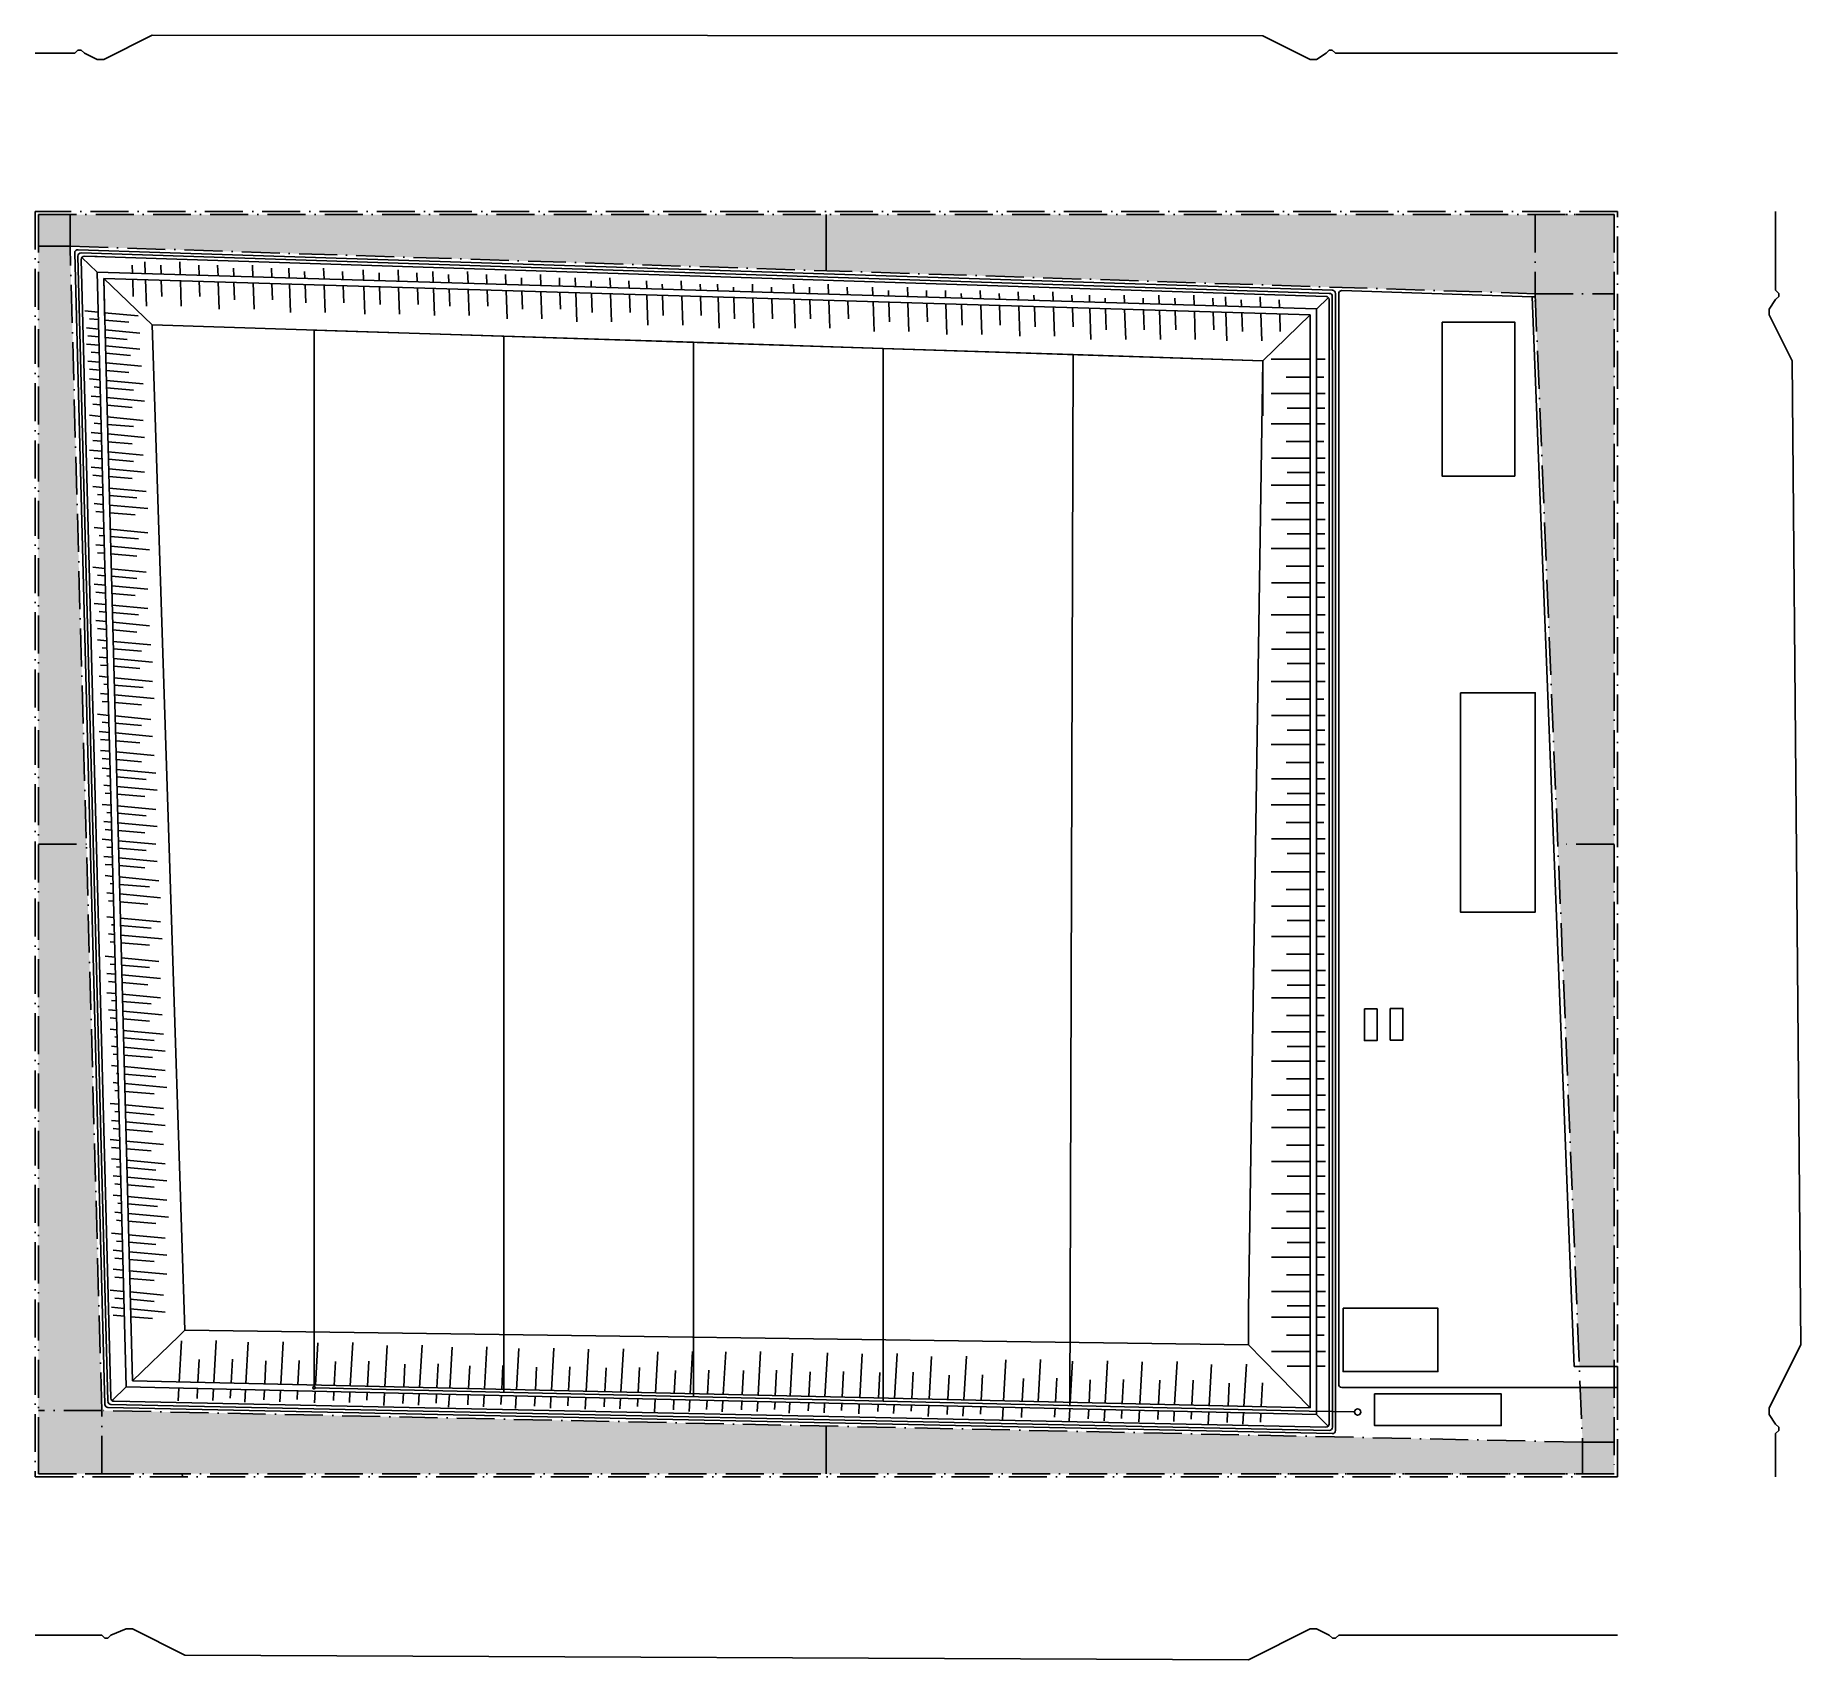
# Model space of a CAD drawing. Header units: millimetres. Extents: x 468 to 1026, y -110 to 404.
import ezdxf

# ---------------------------------------------------------------- set-up
doc = ezdxf.new("R2010")
doc.units = ezdxf.units.MM
doc.linetypes.add('ACAD_ISO10W100', pattern=[18, 12, -3, 0, -3])
for name, color, linetype in [('1', 78, 'ACAD_ISO10W100'), ('2', 130, 'Continuous'), ('jas', 1, 'Continuous'), ('NowaWarstwa1', 50, 'Continuous')]:
    doc.layers.add(name, color=color, linetype=linetype)

msp = doc.modelspace()

# ---------------------------------------------------------------- hatches: boundary and pattern name
h = msp.add_hatch()
h.set_pattern_fill('WOOD2', color=3, style=0)
h.set_pattern_definition([(108.676702, (5.2832, 0), (20.32, -60.96), [7.76558, -1515.1503]), (139.3987, (2.7964, 7.3566), (-121.92, 101.6), [3.68314, -183.658]), (136.84761, (0, 9.7536), (-304.8, 284.48), [8.91305, -436.73934]), (109.9831, (-6.5024, 15.8496), (20.32, -60.96), [4.7568, -233.0827]), (90, (-8.128, 20.32), (-20.32, 1e-15), [4.064, -16.256]), (118.17859, (-8.128, 24.384), (162.56, -304.8), [11.16657, -634.29336]), (83.5584, (-13.4011, 34.2271), (20.32, 182.88), [3.95815, -1263.8861]), (129.986886, (-12.95703, 38.16027), (101.6, -121.92), [3.23643, -818.90785])])
h.paths.add_polyline_path([(479.37, 346.93), (479.37, 336.93), (718.37, 329.18), (718.37, 336.93), (718.37, 346.93)])
h.paths.add_polyline_path([(718.37, 336.93), (718.37, 329.18), (942.37, 321.93), (942.37, 346.93), (718.37, 346.93)])
h.paths.add_polyline_path([(942.37, 346.93), (942.37, 321.93), (967.37, 321.93), (967.37, 346.93), (947.37, 346.93)])
h.paths.add_polyline_path([(967.37, 321.93), (942.37, 321.93), (942.41, 320.93), (942.45, 319.94), (942.49, 318.94), (949.56, 147.93), (967.37, 147.93)])
h.paths.add_polyline_path([(967.37, -41.07), (957.37, -41.07), (957.37, -51.07), (967.37, -51.07)])
h.paths.add_polyline_path([(957.37, -51.07), (957.37, -41.07), (718.37, -35.97), (718.37, -41.07), (718.37, -51.07)])
h.paths.add_polyline_path([(718.37, -41.07), (718.37, -35.97), (490.37, -31.09), (489.37, -31.07), (489.37, -51.07), (718.37, -51.07)])
h.paths.add_polyline_path([(469.37, -51.07), (484.37, -51.07), (489.37, -51.07), (489.37, -31.07), (469.37, -31.07), (469.37, -36.07)])
h.paths.add_polyline_path([(469.37, -31.07), (489.37, -31.07), (484.5, 147.93), (484.37, 147.93), (469.37, 147.93)])
h.paths.add_polyline_path([(469.37, 147.93), (484.37, 147.93), (484.5, 147.93), (479.4, 335.93), (479.37, 336.93), (469.37, 336.93)])
h.paths.add_polyline_path([(479.37, 336.93), (479.37, 346.93), (469.37, 346.93), (469.37, 336.93)])
h.paths.add_polyline_path([(957.37, -41.07), (967.37, -41.07), (967.37, -23.8), (956.66, -23.8), (957.33, -40.07)])
h.paths.add_polyline_path([(967.37, 147.93), (949.56, 147.93), (956.38, -17.2), (967.37, -17.2)])

# ---------------------------------------------------------------- linework, layer by layer
for p, q in [((482.89, 332.76), (492.26, -27.18)), ((482.89, 332.76), (482.99, 328.76)), ((483.08, 333.38), (487.94, 328.74)), ((876.34, 321.08), (483.92, 333.79)), ((483.92, 333.79), (487.92, 333.66)), ((499, 330.99), (499.09, 328.41)), ((503, 331.99), (503.13, 328.28)), ((508, 330.99), (508.1, 328.13)), ((514, 331.99), (514.14, 327.95)), ((520, 330.99), (520.11, 327.77)), ((526, 330.99), (526.12, 327.59)), ((531, 329.99), (531.09, 327.45)), ((537, 330.99), (537.13, 327.26)), ((543, 329.99), (543.1, 327.09)), ((548.5, 329.99), (548.61, 326.92)), ((559.5, 329.99), (559.62, 326.59)), ((572, 329.49), (572.11, 326.22)), ((583, 329.49), (583.13, 325.89)), ((497.12, -23.59), (487.94, 328.74)), ((873.31, 317.18), (487.94, 328.74)), ((489.99, 326.78), (490.43, 309.83)), ((489.99, 326.78), (490.36, 312.6)), ((489.99, 326.78), (871.31, 315.25)), ((489.99, 326.78), (505.35, 312.11)), ((499.16, 326.51), (499.35, 321)), ((503.2, 326.38), (503.49, 318)), ((508.17, 326.23), (508.35, 321)), ((514.21, 326.05), (514.49, 318)), ((520.18, 325.87), (520.35, 321)), ((526.19, 325.69), (526.49, 317)), ((531.16, 325.54), (531.35, 320)), ((537.2, 325.36), (537.49, 317)), ((543.17, 325.17), (543.35, 320)), ((548.67, 325.01), (548.99, 316)), ((553.5, 328.99), (553.58, 326.77)), ((553.64, 324.86), (553.85, 319)), ((559.69, 324.68), (559.99, 316)), ((565.5, 328.99), (565.59, 326.41)), ((565.66, 324.49), (565.85, 319)), ((572.18, 324.3), (572.49, 315.5)), ((577, 328.49), (577.08, 326.07)), ((577.15, 324.15), (577.35, 318.5)), ((583.19, 323.96), (583.49, 315.5)), ((589, 328.49), (589.1, 325.71)), ((589.16, 323.78), (589.35, 318.5)), ((594, 328.99), (594.12, 325.56)), ((594.19, 323.63), (594.49, 315)), ((599, 327.99), (599.09, 325.41)), ((605, 328.99), (605.13, 325.23)), ((611, 327.99), (611.1, 325.05)), ((617, 327.99), (617.11, 324.87)), ((622, 326.99), (622.08, 324.72)), ((628, 327.99), (628.12, 324.54)), ((634, 326.99), (634.09, 324.36)), ((639, 326.99), (639.1, 324.21)), ((644, 325.99), (644.07, 324.06)), ((650, 326.99), (650.11, 323.88)), ((656, 325.99), (656.08, 323.7)), ((661.5, 325.99), (661.59, 323.53)), ((666.5, 324.99), (666.56, 323.38)), ((672.5, 325.99), (672.6, 323.2)), ((678.5, 324.99), (678.57, 323.02)), ((684, 324.99), (684.07, 322.86)), ((689, 323.99), (689.04, 322.71)), ((695, 324.99), (695.09, 322.53)), ((701, 323.99), (701.06, 322.35)), ((708, 324.99), (708.1, 322.14)), ((713, 323.99), (713.07, 321.99)), ((719, 324.99), (719.11, 321.81)), ((725, 323.99), (725.08, 321.63)), ((733, 323.99), (733.09, 321.39)), ((744, 323.99), (744.1, 321.06)), ((599.16, 323.48), (599.35, 318)), ((605.2, 323.3), (605.49, 315)), ((611.17, 323.12), (611.35, 318)), ((617.18, 322.94), (617.49, 314)), ((622.15, 322.79), (622.35, 317)), ((628.19, 322.6), (628.49, 314)), ((634.16, 322.42), (634.35, 317)), ((639.16, 322.27), (639.49, 313)), ((644.14, 322.12), (644.35, 316)), ((650.18, 321.94), (650.49, 313)), ((656.15, 321.76), (656.35, 316)), ((661.65, 321.59), (661.99, 312)), ((666.62, 321.44), (666.85, 315)), ((672.67, 321.26), (672.99, 312)), ((678.64, 321.08), (678.85, 315)), ((684.14, 320.91), (684.49, 311)), ((689.11, 320.76), (689.35, 314)), ((695.15, 320.58), (695.49, 311)), ((701.13, 320.4), (701.35, 314)), ((708.17, 320.18), (708.49, 311)), ((713.14, 320.03), (713.35, 314)), ((719.18, 319.85), (719.49, 311)), ((725.15, 319.67), (725.35, 314)), ((733.16, 319.43), (733.49, 310)), ((738, 322.99), (738.06, 321.24)), ((738.13, 319.28), (738.35, 313)), ((744.17, 319.1), (744.49, 310)), ((750, 322.99), (750.07, 320.88)), ((750.14, 318.91), (750.35, 313)), ((756, 322.99), (756.08, 320.7)), ((756.15, 318.73), (756.49, 309)), ((761, 321.99), (761.05, 320.55)), ((761.12, 318.58), (761.35, 312)), ((767, 322.99), (767.09, 320.37)), ((767.16, 318.4), (767.49, 309)), ((773, 321.99), (773.06, 320.19)), ((773.13, 318.22), (773.35, 312)), ((779, 322.49), (779.09, 320.01)), ((779.16, 318.04), (779.49, 308.5)), ((784, 321.49), (784.06, 319.86)), ((790, 322.49), (790.1, 319.68)), ((796, 321.49), (796.07, 319.5)), ((801.5, 321.49), (801.58, 319.33)), ((806.5, 320.49), (806.55, 319.19)), ((812.5, 321.49), (812.59, 319)), ((818.5, 320.49), (818.56, 318.82)), ((823.5, 321.49), (823.6, 318.67)), ((828.5, 320.49), (828.57, 318.52)), ((834.5, 321.49), (834.61, 318.34)), ((840.5, 320.49), (840.58, 318.16)), ((844.5, 320.99), (844.6, 318.04)), ((849.5, 319.99), (849.57, 317.89)), ((855.5, 320.99), (855.61, 317.71)), ((861.5, 319.99), (861.59, 317.53)), ((873.31, 317.08), (877.03, 320.78)), ((877.3, 253.37), (877.3, 320.09)), ((484, 316.5), (488.27, 316.1)), ((485.5, 314), (488.33, 313.76)), ((490.27, 315.91), (500.92, 314.9)), ((490.33, 313.58), (497.95, 312.93)), ((784.13, 317.89), (784.35, 311.5)), ((790.17, 317.7), (790.49, 308.5)), ((796.14, 317.52), (796.35, 311.5)), ((801.64, 317.36), (801.99, 307.5)), ((806.61, 317.21), (806.85, 310.5)), ((812.66, 317.02), (812.99, 307.5)), ((818.63, 316.84), (818.85, 310.5)), ((823.67, 316.69), (823.99, 307.5)), ((828.64, 316.54), (828.85, 310.5)), ((834.68, 316.36), (834.99, 307.5)), ((840.65, 316.18), (840.85, 310.5)), ((844.67, 316.06), (844.99, 307)), ((849.64, 315.91), (849.85, 310)), ((855.68, 315.72), (855.99, 307)), ((856.31, 300.75), (871.31, 315.25)), ((861.66, 315.54), (861.85, 310)), ((871.31, 315.25), (871.31, -30.24)), ((873.31, 317.08), (873.31, 317.18)), ((873.31, 317.08), (873.31, -32.28)), ((484.5, 311.1), (488.41, 310.73)), ((485, 308.57), (488.48, 308.27)), ((490.41, 310.54), (501.42, 309.5)), ((490.43, 309.83), (499.07, -21.71)), ((490.48, 308.1), (497.45, 307.5)), ((505.35, 312.11), (856.31, 300.75)), ((505.35, 312.11), (515.67, -5.69)), ((484.5, 306), (488.54, 305.62)), ((486, 303.5), (488.61, 303.28)), ((490.55, 305.43), (501.42, 304.4)), ((490.61, 303.1), (498.45, 302.43)), ((485, 300.6), (488.68, 300.25)), ((485.5, 298.07), (488.75, 297.79)), ((490.69, 300.06), (501.92, 299)), ((490.75, 297.62), (497.95, 297)), ((856.31, 300.75), (851.81, 0.79)), ((856.31, 283.3), (856.31, 300.75)), ((871.31, 301.2), (858.96, 301.2)), ((876, 301.2), (873.31, 301.2)), ((485.5, 295), (488.83, 294.69)), ((487, 292.5), (488.89, 292.34)), ((490.83, 294.5), (502.42, 293.4)), ((490.89, 292.16), (499.45, 291.43)), ((871.31, 290.4), (859, 290.4)), ((871.31, 295.6), (863.68, 295.6)), ((875.6, 295.6), (873.31, 295.6)), ((876.04, 290.4), (873.31, 290.4)), ((486, 289.6), (488.97, 289.32)), ((486.5, 287.07), (489.03, 286.86)), ((490.97, 289.13), (502.92, 288)), ((491.04, 286.68), (498.95, 286)), ((871.31, 285.8), (864, 285.8)), ((875.92, 285.8), (873.31, 285.8)), ((485.5, 283.5), (489.13, 283.16)), ((487, 281), (489.19, 280.81)), ((491.13, 282.97), (502.42, 281.9)), ((491.19, 280.64), (499.45, 279.93)), ((871.31, 280.8), (859, 280.8)), ((876.04, 280.8), (873.31, 280.8)), ((486, 278.1), (489.27, 277.79)), ((486.5, 275.57), (489.33, 275.33)), ((491.27, 277.6), (502.92, 276.5)), ((491.34, 275.16), (498.95, 274.5)), ((871.31, 275.2), (863.72, 275.2)), ((875.64, 275.2), (873.31, 275.2)), ((485.5, 272.5), (489.42, 272.13)), ((487, 270), (489.48, 269.79)), ((491.42, 271.94), (502.42, 270.9)), ((491.48, 269.61), (499.45, 268.93)), ((871.31, 270), (859.04, 270)), ((876.07, 270), (873.31, 270)), ((486, 267.1), (489.56, 266.76)), ((486.5, 264.57), (489.62, 264.31)), ((491.56, 266.57), (502.92, 265.5)), ((491.62, 264.13), (498.95, 263.5)), ((871.31, 265.4), (864.04, 265.4)), ((875.95, 265.4), (873.31, 265.4)), ((486.5, 261), (489.72, 260.7)), ((488, 258.5), (489.78, 258.35)), ((491.72, 260.51), (503.42, 259.4)), ((491.78, 258.17), (500.45, 257.43)), ((871.31, 261.4), (859, 261.4)), ((876.04, 261.4), (873.31, 261.4)), ((487, 255.6), (489.85, 255.33)), ((487.5, 253.07), (489.92, 252.87)), ((491.86, 255.14), (503.92, 254)), ((491.92, 252.69), (499.95, 252)), ((871.31, 255.8), (863.72, 255.8)), ((875.64, 255.8), (873.31, 255.8)), ((877.3, -32.37), (877.3, 253.37)), ((487, 248), (490.05, 247.71)), ((488.5, 245.5), (490.11, 245.36)), ((492.06, 247.52), (503.92, 246.4)), ((871.31, 250.6), (859.04, 250.6)), ((871.31, 246), (864.04, 246)), ((876.07, 250.6), (873.31, 250.6)), ((875.95, 246), (873.31, 246)), ((487.5, 242.6), (490.19, 242.34)), ((488, 240.07), (490.26, 239.88)), ((492.12, 245.19), (500.95, 244.43)), ((492.2, 242.16), (504.42, 241)), ((871.31, 241.4), (859, 241.4)), ((876.04, 241.4), (873.31, 241.4)), ((486.5, 235.5), (490.38, 235.13)), ((492.26, 239.71), (500.45, 239)), ((492.38, 234.94), (503.42, 233.9)), ((871.31, 235.8), (863.72, 235.8)), ((875.64, 235.8), (873.31, 235.8)), ((487, 230.1), (490.52, 229.77)), ((488, 233), (490.44, 232.79)), ((492.44, 232.62), (500.45, 231.93)), ((492.52, 229.58), (503.92, 228.5)), ((871.31, 230.6), (859.04, 230.6)), ((876.07, 230.6), (873.31, 230.6)), ((487, 224), (490.68, 223.65)), ((487.5, 227.57), (490.58, 227.31)), ((492.59, 227.14), (499.95, 226.5)), ((492.68, 223.46), (503.92, 222.4)), ((871.31, 226), (864.04, 226)), ((875.95, 226), (873.31, 226)), ((487.5, 218.6), (490.82, 218.29)), ((488.5, 221.5), (490.74, 221.31)), ((492.74, 221.13), (500.95, 220.43)), ((492.82, 218.1), (504.42, 217)), ((871.31, 220.4), (859, 220.4)), ((876.04, 220.4), (873.31, 220.4)), ((488, 216.07), (490.88, 215.83)), ((488, 212.5), (490.98, 212.22)), ((492.89, 215.65), (500.45, 215)), ((492.98, 212.03), (504.92, 210.9)), ((871.31, 214.8), (863.72, 214.8)), ((875.64, 214.8), (873.31, 214.8)), ((488.5, 207.1), (491.12, 206.85)), ((489.5, 210), (491.04, 209.87)), ((493.04, 209.69), (501.95, 208.93)), ((493.12, 206.66), (505.42, 205.5)), ((871.31, 209.6), (859.04, 209.6)), ((876.07, 209.6), (873.31, 209.6)), ((488.5, 201), (491.28, 200.74)), ((489, 204.57), (491.18, 204.39)), ((493.18, 204.21), (501.45, 203.5)), ((871.31, 205), (864.04, 205)), ((875.95, 205), (873.31, 205)), ((489, 195.6), (491.42, 195.37)), ((490, 198.5), (491.34, 198.38)), ((493.28, 200.55), (505.42, 199.4)), ((493.34, 198.21), (502.45, 197.43)), ((871.31, 199.4), (859, 199.4)), ((876.04, 199.4), (873.31, 199.4)), ((489.5, 193.07), (491.48, 192.9)), ((493.42, 195.18), (505.92, 194)), ((493.48, 192.73), (501.95, 192)), ((871.31, 193.8), (863.72, 193.8)), ((875.64, 193.8), (873.31, 193.8)), ((488, 189), (491.59, 188.66)), ((489.5, 186.5), (491.65, 186.31)), ((493.59, 188.47), (504.92, 187.4)), ((493.65, 186.14), (501.95, 185.43)), ((871.31, 188.6), (859.04, 188.6)), ((876.07, 188.6), (873.31, 188.6)), ((488.5, 183.6), (491.73, 183.29)), ((489, 181.07), (491.8, 180.83)), ((493.73, 183.1), (505.42, 182)), ((493.8, 180.66), (501.45, 180)), ((871.31, 179.4), (859, 179.4)), ((871.31, 184), (864.04, 184)), ((875.95, 184), (873.31, 184)), ((876.04, 179.4), (873.31, 179.4)), ((489, 177.6), (491.89, 177.33)), ((489.5, 175.07), (491.95, 174.86)), ((493.89, 177.14), (505.92, 176)), ((493.95, 174.69), (501.95, 174)), ((871.31, 173.8), (863.72, 173.8)), ((875.64, 173.8), (873.31, 173.8)), ((489.5, 172), (492.03, 171.76)), ((491, 169.5), (492.09, 169.41)), ((494.03, 171.57), (506.42, 170.4)), ((494.09, 169.23), (503.45, 168.43)), ((871.31, 168.6), (859.04, 168.6)), ((876.07, 168.6), (873.31, 168.6)), ((490, 166.6), (492.17, 166.39)), ((490.5, 164.07), (492.24, 163.92)), ((494.17, 166.2), (506.92, 165)), ((494.24, 163.75), (502.95, 163)), ((871.31, 164), (864.04, 164)), ((875.95, 164), (873.31, 164)), ((489.5, 160.5), (492.33, 160.23)), ((491, 158), (492.39, 157.88)), ((494.33, 160.04), (506.42, 158.9)), ((494.4, 157.71), (503.45, 156.93)), ((871.31, 160.4), (859, 160.4)), ((876.04, 160.4), (873.31, 160.4)), ((490, 155.1), (492.47, 154.87)), ((490.5, 152.57), (492.54, 152.4)), ((494.47, 154.68), (506.92, 153.5)), ((494.54, 152.23), (502.95, 151.5)), ((871.31, 154.8), (863.72, 154.8)), ((875.64, 154.8), (873.31, 154.8)), ((484.37, 147.93), (484.5, 147.93)), ((489.5, 149.5), (492.62, 149.21)), ((491, 147), (492.68, 146.86)), ((494.62, 149.02), (506.42, 147.9)), ((494.68, 146.68), (503.45, 145.93)), ((871.31, 149.6), (859.04, 149.6)), ((876.07, 149.6), (873.31, 149.6)), ((490, 144.1), (492.76, 143.84)), ((490.5, 141.57), (492.82, 141.37)), ((494.76, 143.65), (506.92, 142.5)), ((494.83, 141.2), (502.95, 140.5)), ((871.31, 145), (864.04, 145)), ((875.95, 145), (873.31, 145)), ((490.5, 138), (492.92, 137.77)), ((492, 135.5), (492.98, 135.42)), ((494.92, 137.58), (507.42, 136.4)), ((494.98, 135.24), (504.45, 134.43)), ((871.31, 139.2), (859, 139.2)), ((876.04, 139.2), (873.31, 139.2)), ((491, 132.6), (493.06, 132.4)), ((491.5, 130.07), (493.12, 129.93)), ((495.06, 132.22), (507.92, 131)), ((495.12, 129.76), (503.95, 129)), ((871.31, 128.4), (859.04, 128.4)), ((871.31, 133.6), (863.72, 133.6)), ((875.64, 133.6), (873.31, 133.6)), ((876.07, 128.4), (873.31, 128.4)), ((491, 125), (493.26, 124.79)), ((495.26, 124.6), (507.92, 123.4)), ((871.31, 123.8), (864.04, 123.8)), ((875.95, 123.8), (873.31, 123.8)), ((491.5, 119.6), (493.4, 119.42)), ((492.5, 122.5), (493.32, 122.43)), ((495.32, 122.26), (504.95, 121.43)), ((495.4, 119.23), (508.42, 118)), ((871.31, 118.8), (859.04, 118.8)), ((876.07, 118.8), (873.31, 118.8)), ((490.5, 112.5), (493.58, 112.21)), ((492, 117.07), (493.46, 116.95)), ((495.46, 116.78), (504.45, 116)), ((495.59, 112.02), (507.42, 110.9)), ((871.31, 113.2), (863.76, 113.2)), ((875.67, 113.2), (873.31, 113.2)), ((491, 107.1), (493.72, 106.84)), ((492, 110), (493.64, 109.86)), ((495.65, 109.69), (504.45, 108.93)), ((495.73, 106.65), (507.92, 105.5)), ((871.31, 108), (859.07, 108)), ((876.11, 108), (873.31, 108)), ((491, 101), (493.88, 100.73)), ((491.5, 104.57), (493.79, 104.38)), ((495.79, 104.2), (503.95, 103.5)), ((495.88, 100.54), (507.92, 99.4)), ((871.31, 103.4), (864.07, 103.4)), ((875.99, 103.4), (873.31, 103.4)), ((491.5, 95.6), (494.02, 95.36)), ((492.5, 98.5), (493.94, 98.38)), ((495.95, 98.2), (504.95, 97.43)), ((496.02, 95.17), (508.42, 94)), ((871.31, 99.4), (859.04, 99.4)), ((876.07, 99.4), (873.31, 99.4)), ((492, 93.07), (494.09, 92.89)), ((492, 89.5), (494.18, 89.29)), ((496.09, 92.72), (504.45, 92)), ((871.31, 93.8), (863.76, 93.8)), ((875.67, 93.8), (873.31, 93.8)), ((492.5, 84.1), (494.32, 83.93)), ((493.5, 87), (494.24, 86.94)), ((496.18, 89.1), (508.92, 87.9)), ((496.24, 86.76), (505.95, 85.93)), ((496.32, 83.74), (509.42, 82.5)), ((871.31, 88.6), (859.07, 88.6)), ((871.31, 84), (864.07, 84)), ((876.11, 88.6), (873.31, 88.6)), ((875.99, 84), (873.31, 84)), ((493, 81.57), (494.38, 81.46)), ((496.39, 81.28), (505.45, 80.5)), ((871.31, 79.4), (859.04, 79.4)), ((876.07, 79.4), (873.31, 79.4)), ((492.5, 78), (494.48, 77.81)), ((493, 72.6), (494.62, 72.45)), ((494, 75.5), (494.54, 75.45)), ((496.48, 77.62), (509.42, 76.4)), ((496.54, 75.28), (506.45, 74.43)), ((871.31, 73.8), (863.76, 73.8)), ((875.67, 73.8), (873.31, 73.8)), ((493.5, 70.07), (494.68, 69.97)), ((496.62, 72.26), (509.92, 71)), ((496.69, 69.8), (505.95, 69)), ((871.31, 68.6), (859.07, 68.6)), ((876.11, 68.6), (873.31, 68.6)), ((492, 66), (494.79, 65.74)), ((493.5, 63.5), (494.85, 63.38)), ((496.8, 65.55), (508.92, 64.4)), ((496.86, 63.21), (505.95, 62.43)), ((871.31, 64), (864.07, 64)), ((875.99, 64), (873.31, 64)), ((492.5, 60.6), (494.93, 60.37)), ((493, 58.07), (495, 57.9)), ((496.94, 60.18), (509.42, 59)), ((497, 57.73), (505.45, 57)), ((871.31, 58.4), (859.04, 58.4)), ((876.07, 58.4), (873.31, 58.4)), ((492, 54.6), (495.09, 54.31)), ((492.5, 52.07), (495.16, 51.85)), ((497.09, 54.12), (508.92, 53)), ((497.16, 51.67), (504.95, 51)), ((871.31, 52.8), (863.76, 52.8)), ((875.67, 52.8), (873.31, 52.8)), ((492.5, 48.5), (495.25, 48.24)), ((494, 46), (495.31, 45.89)), ((497.25, 48.05), (509.42, 46.9)), ((497.31, 45.71), (506.45, 44.93)), ((871.31, 47.6), (859.07, 47.6)), ((876.11, 47.6), (873.31, 47.6)), ((493, 43.1), (495.39, 42.87)), ((493.5, 40.57), (495.45, 40.41)), ((497.39, 42.68), (509.92, 41.5)), ((497.46, 40.23), (505.95, 39.5)), ((871.31, 43), (864.07, 43)), ((875.99, 43), (873.31, 43)), ((493, 37), (495.55, 36.76)), ((494.5, 34.5), (495.61, 34.4)), ((497.55, 36.57), (509.92, 35.4)), ((497.61, 34.23), (506.95, 33.43)), ((871.31, 37.4), (859.04, 37.4)), ((876.07, 37.4), (873.31, 37.4)), ((493.5, 31.6), (495.69, 31.39)), ((494, 29.07), (495.75, 28.92)), ((497.69, 31.2), (510.42, 30)), ((497.75, 28.75), (506.45, 28)), ((871.31, 31.8), (863.76, 31.8)), ((875.67, 31.8), (873.31, 31.8)), ((492.5, 25), (495.86, 24.68)), ((494, 22.5), (495.92, 22.33)), ((497.87, 24.49), (509.42, 23.4)), ((871.31, 26.6), (859.07, 26.6)), ((876.11, 26.6), (873.31, 26.6)), ((493, 19.6), (496, 19.32)), ((493.5, 17.07), (496.07, 16.85)), ((497.93, 22.16), (506.45, 21.43)), ((498.01, 19.13), (509.92, 18)), ((871.31, 17.4), (859.04, 17.4)), ((871.31, 22), (864.07, 22)), ((875.99, 22), (873.31, 22)), ((876.07, 17.4), (873.31, 17.4)), ((493, 13.6), (496.16, 13.3)), ((498.07, 16.68), (505.95, 16)), ((498.16, 13.11), (509.92, 12)), ((871.31, 11.8), (863.76, 11.8)), ((875.67, 11.8), (873.31, 11.8)), ((492, 7), (496.33, 6.59)), ((493.5, 11.07), (496.22, 10.84)), ((498.23, 10.67), (505.95, 10)), ((498.34, 6.4), (508.92, 5.4)), ((871.31, 6.6), (859.07, 6.6)), ((876.11, 6.6), (873.31, 6.6)), ((492.5, 1.6), (496.47, 1.22)), ((493.5, 4.5), (496.4, 4.25)), ((498.4, 4.08), (505.95, 3.43)), ((498.48, 1.03), (509.42, 0)), ((851.81, 0.79), (851.81, -10.34)), ((871.31, 2), (864.07, 2)), ((875.99, 2), (873.31, 2)), ((493, -0.93), (496.54, -1.23)), ((498.54, -1.4), (505.45, -2)), ((871.31, -1.6), (859.04, -1.6)), ((876.07, -1.6), (873.31, -1.6)), ((499.07, -21.71), (513.68, -7.61)), ((513.68, -7.61), (515.67, -5.69)), ((513.81, -22.05), (514.55, -9.03)), ((515.67, -5.69), (851.81, -10.34)), ((524.82, -22.3), (525.57, -8.93)), ((534.93, -22.53), (535.67, -9.43)), ((545.94, -22.79), (546.69, -9.33)), ((556.91, -23.04), (557.67, -9.63)), ((567.92, -23.29), (568.69, -9.53)), ((578.84, -23.54), (579.57, -10.53)), ((589.84, -23.79), (590.59, -10.43)), ((599.34, -24.01), (600.07, -11.03)), ((610.34, -24.26), (611.09, -10.93)), ((856.31, -14.93), (851.81, -10.34)), ((871.31, -7.2), (863.76, -7.2)), ((875.67, -7.2), (873.31, -7.2)), ((519.77, -22.19), (520.15, -14.92)), ((530.25, -22.43), (530.65, -14.82)), ((540.89, -22.67), (541.27, -15.32)), ((551.37, -22.91), (551.77, -15.22)), ((562.87, -23.17), (563.27, -15.52)), ((573.35, -23.41), (573.77, -15.42)), ((584.79, -23.68), (585.17, -16.42)), ((595.27, -23.92), (595.67, -16.32)), ((620.46, -24.49), (621.19, -11.43)), ((631.46, -24.75), (632.22, -11.33)), ((642.44, -25), (643.19, -11.63)), ((653.44, -25.25), (654.22, -11.53)), ((664.36, -25.5), (665.09, -12.53)), ((675.37, -25.75), (676.12, -12.43)), ((685.81, -25.99), (686.57, -12.53)), ((696.81, -26.24), (697.59, -12.43)), ((706.93, -26.48), (707.69, -12.93)), ((717.93, -26.73), (718.72, -12.83)), ((728.91, -26.98), (729.69, -13.13)), ((739.92, -27.23), (740.72, -13.03)), ((750.84, -27.48), (751.59, -14.03)), ((761.84, -27.73), (762.62, -13.93)), ((774.34, -28.02), (775.07, -15.03)), ((785.34, -28.27), (786.09, -14.93)), ((795.46, -28.5), (796.19, -15.43)), ((806.46, -28.76), (807.22, -15.33)), ((817.44, -29.01), (818.19, -15.63)), ((828.44, -29.26), (829.22, -15.53)), ((839.36, -29.51), (840.09, -16.53)), ((850.37, -29.76), (851.12, -16.43)), ((856.31, -14.93), (871.31, -30.24)), ((871.31, -12.4), (859.07, -12.4)), ((876.11, -12.4), (873.31, -12.4)), ((871.31, -30.24), (499.07, -21.71)), ((605.29, -24.15), (605.67, -16.92)), ((615.78, -24.39), (616.17, -16.82)), ((626.41, -24.63), (626.8, -17.32)), ((636.9, -24.87), (637.3, -17.22)), ((648.4, -25.13), (648.8, -17.52)), ((658.88, -25.37), (659.3, -17.42)), ((670.32, -25.64), (670.7, -18.42)), ((680.8, -25.88), (681.2, -18.32)), ((691.77, -26.13), (692.17, -18.42)), ((702.25, -26.37), (702.67, -18.32)), ((712.89, -26.61), (713.3, -18.82)), ((723.37, -26.85), (723.8, -18.72)), ((734.87, -27.12), (735.3, -19.02)), ((745.35, -27.36), (745.8, -18.92)), ((756.79, -27.62), (757.2, -19.92)), ((767.28, -27.86), (767.7, -19.82)), ((780.29, -28.16), (780.67, -20.92)), ((790.78, -28.4), (791.17, -20.82)), ((801.41, -28.64), (801.8, -21.32)), ((811.9, -28.88), (812.3, -21.22)), ((823.4, -29.14), (823.8, -21.52)), ((833.88, -29.38), (834.3, -21.42)), ((871.31, -17), (864.07, -17)), ((875.99, -17), (873.31, -17)), ((492.63, -27.93), (497.12, -23.59)), ((497.12, -23.59), (873.31, -32.28)), ((513.48, -28), (513.7, -23.98)), ((519.5, -27.3), (519.67, -24.11)), ((524.5, -27.9), (524.71, -24.23)), ((530, -27.2), (530.15, -24.36)), ((534.6, -28.4), (534.82, -24.46)), ((540.62, -27.7), (540.79, -24.6)), ((545.62, -28.3), (545.83, -24.72)), ((551.12, -27.6), (551.27, -24.84)), ((556.6, -28.6), (556.8, -24.97)), ((562.62, -27.9), (562.77, -25.11)), ((567.62, -28.5), (567.81, -25.23)), ((573.12, -27.8), (573.25, -25.35)), ((578.5, -29.5), (578.73, -25.48)), ((584.52, -28.8), (584.69, -25.62)), ((589.52, -29.4), (589.73, -25.73)), ((595.02, -28.7), (595.17, -25.86)), ((599, -30), (599.23, -25.95)), ((605.02, -29.3), (605.19, -26.09)), ((610.02, -29.9), (610.23, -26.21)), ((615.52, -29.2), (615.67, -26.33)), ((620.12, -30.4), (620.35, -26.44)), ((626.15, -29.7), (626.31, -26.58)), ((631.15, -30.3), (631.35, -26.69)), ((636.65, -29.6), (636.79, -26.82)), ((642.12, -30.6), (642.33, -26.95)), ((648.15, -29.9), (648.3, -27.08)), ((653.15, -30.5), (653.33, -27.2)), ((658.65, -29.8), (658.78, -27.33)), ((664.02, -31.5), (664.25, -27.45)), ((670.05, -30.8), (670.22, -27.59)), ((675.05, -31.4), (675.26, -27.71)), ((680.55, -30.7), (680.7, -27.83)), ((845.32, -29.65), (845.7, -22.42)), ((855.8, -29.89), (856.2, -22.32)), ((490.32, -31.09), (490.37, -31.09)), ((493.24, -28.16), (876.28, -36.34)), ((493.24, -28.16), (497.24, -28.24)), ((685.5, -31.5), (685.7, -27.95)), ((691.52, -30.8), (691.67, -28.09)), ((696.52, -31.4), (696.7, -28.2)), ((702.02, -30.7), (702.15, -28.33)), ((706.62, -31.9), (706.82, -28.44)), ((712.65, -31.2), (712.79, -28.57)), ((717.65, -31.8), (717.82, -28.69)), ((723.15, -31.1), (723.27, -28.82)), ((728.62, -32.1), (728.8, -28.94)), ((734.65, -31.4), (734.77, -29.08)), ((739.65, -32), (739.81, -29.2)), ((745.15, -31.3), (745.25, -29.32)), ((750.52, -33), (750.72, -29.45)), ((756.55, -32.3), (756.69, -29.59)), ((761.55, -32.9), (761.73, -29.71)), ((767.05, -32.2), (767.17, -29.83)), ((774, -34), (774.23, -29.99)), ((780.02, -33.3), (780.19, -30.13)), ((790.52, -33.2), (790.67, -30.37)), ((795.12, -34.4), (795.35, -30.48)), ((801.15, -33.7), (801.31, -30.62)), ((806.15, -34.3), (806.35, -30.74)), ((811.65, -33.6), (811.79, -30.86)), ((817.12, -34.6), (817.33, -30.99)), ((823.15, -33.9), (823.29, -31.13)), ((828.15, -34.5), (828.33, -31.24)), ((833.65, -33.8), (833.78, -31.37)), ((839.02, -35.5), (839.25, -31.5)), ((845.05, -34.8), (845.21, -31.63)), ((850.05, -35.4), (850.25, -31.75)), ((855.55, -34.7), (855.7, -31.88)), ((873.31, -32.28), (877, -36.06)), ((877.3, -32.37), (877.3, -35.34)), ((718.37, -41.07), (718.37, -35.97))]:
    msp.add_line(p, q)
for centre, start, end in [((483.89, 332.79), 88.1463, 181.492), ((876.3, 320.09), 0, 88.1463), ((493.26, -27.16), 181.492, 268.7758), ((876.3, -35.34), 268.7758, 0)]:
    msp.add_arc(centre, 1, start, end)
at = {"layer": '1'}
for p, q in [((468.37, 347.93), (468.37, -52.07)), ((968.37, 347.93), (468.37, 347.93)), ((468.37, 347.93), (469.37, 347.93)), ((469.37, 346.93), (967.37, 346.93)), ((469.37, 346.93), (469.37, -51.07)), ((469.37, 346.93), (479.37, 346.93)), ((479.37, 346.93), (479.37, 336.93)), ((718.37, 346.93), (718.37, 336.93)), ((947.37, 346.93), (942.37, 346.93)), ((942.37, 346.93), (942.37, 321.93)), ((967.37, 346.93), (947.37, 346.93)), ((968.37, 347.93), (967.37, 347.93)), ((967.37, 346.93), (967.37, -51.07)), ((968.37, -52.07), (968.37, 347.93)), ((479.37, 336.93), (469.37, 336.93)), ((489.37, -31.07), (479.37, 336.93)), ((479.37, 336.93), (942.37, 321.93)), ((479.37, 336.93), (479.4, 335.93)), ((718.37, 336.93), (718.37, 329.18)), ((942.41, 320.93), (941.41, 320.96)), ((942.37, 321.93), (967.37, 321.93)), ((942.37, 321.93), (957.37, -41.07)), ((942.37, 321.93), (942.41, 320.93)), ((942.45, 319.94), (942.49, 318.94)), ((469.37, 147.93), (484.37, 147.93)), ((967.37, 147.93), (949.56, 147.93)), ((489.37, -31.07), (469.37, -31.07)), ((489.37, -51.07), (489.37, -31.07)), ((957.37, -41.07), (489.37, -31.07)), ((469.37, -51.07), (469.37, -36.07)), ((718.37, -51.07), (718.37, -41.07)), ((957.37, -41.07), (957.33, -40.07)), ((957.37, -51.07), (957.37, -41.07)), ((957.37, -41.07), (967.37, -41.07)), ((468.37, -52.07), (468.37, -51.07)), ((468.37, -52.07), (968.37, -52.07)), ((469.37, -51.07), (967.37, -51.07)), ((484.37, -51.07), (489.37, -51.07)), ((514.81, -51.07), (514.84, -52.07)), ((967.37, -51.07), (858.37, -51.07)), ((967.37, -51.07), (957.37, -51.07))]:
    msp.add_line(p, q, dxfattribs=at)
at = {"layer": '2'}
for p, q in [((490.32, -29.14), (480.84, 334.82)), ((507.77, 335.01), (481.87, 335.85)), ((482.9, 334.82), (877.31, 322.05)), ((878.34, 323), (507.77, 335.01)), ((481.86, 333.79), (491.29, -28.16)), ((878.3, 287.21), (878.28, 321.05)), ((879.3, 287.21), (879.3, 322.01)), ((878.3, 287.21), (878.3, -36.36)), ((879.3, 287.21), (879.3, -37.38)), ((878.28, -38.38), (491.3, -30.11)), ((492.27, -29.14), (877.28, -37.36))]:
    msp.add_line(p, q, dxfattribs=at)
for centre, start, end in [((481.84, 334.85), 88.1463, 181.492), ((482.86, 333.82), 88.1463, 181.492), ((877.28, 321.05), 0.0447, 88.1463), ((878.3, 322.01), 0, 88.1444), ((491.32, -29.11), 181.492, 268.7758), ((492.29, -28.14), 181.492, 268.7758), ((877.3, -36.36), 268.7758, 0), ((878.3, -37.38), 268.7758, 0)]:
    msp.add_arc(centre, 1, start, end, dxfattribs=at)
at = {"layer": 'jas'}
for p, q in [((505.35, 403.61), (489.99, 395.93)), ((505.35, 403.61), (856.31, 403.43)), ((856.31, 403.43), (871.31, 395.93)), ((468.37, 397.93), (480.84, 397.93)), ((480.84, 397.93), (481.86, 398.93)), ((481.86, 398.93), (482.89, 398.93)), ((482.89, 398.93), (483.92, 397.93)), ((487.94, 395.93), (483.92, 397.93)), ((873.31, 395.93), (876.34, 397.93)), ((876.34, 397.93), (877.3, 398.93)), ((878.28, 398.93), (877.3, 398.93)), ((879.3, 397.93), (878.28, 398.93)), ((968.37, 397.93), (879.3, 397.93)), ((487.94, 395.93), (489.99, 395.93)), ((873.31, 395.93), (871.31, 395.93)), ((1018.37, 347.93), (1018.37, 323)), ((1016.37, 317.08), (1018.37, 320.09)), ((1019.37, 322.05), (1018.37, 323)), ((1018.37, 320.09), (1019.37, 321.08)), ((1019.37, 322.05), (1019.37, 321.08)), ((1019.37, 321.08), (1019.37, 322.05)), ((1016.37, 317.08), (1016.37, 315.25)), ((1023.62, 300.75), (1016.37, 315.25)), ((1023.62, 300.75), (1026.32, -10.34)), ((1016.37, -30.24), (1026.32, -10.34)), ((1016.37, -32.28), (1016.37, -30.24)), ((1016.37, -32.28), (1018.37, -35.34)), ((1019.37, -36.34), (1018.37, -35.34)), ((1019.37, -37.36), (1018.37, -38.38)), ((1018.37, -52.07), (1018.37, -38.38)), ((1019.37, -37.36), (1019.37, -36.34)), ((492.26, -102.07), (497.12, -100.07)), ((497.12, -100.07), (499.07, -100.07)), ((499.07, -100.07), (515.67, -108.37)), ((871.31, -100.07), (851.81, -109.82)), ((873.31, -100.07), (871.31, -100.07)), ((873.31, -100.07), (877.3, -102.07)), ((468.37, -102.07), (489.37, -102.07)), ((490.32, -103.07), (489.37, -102.07)), ((490.32, -103.07), (491.29, -103.07)), ((491.29, -103.07), (492.26, -102.07)), ((878.3, -103.07), (877.3, -102.07)), ((879.3, -103.07), (878.3, -103.07)), ((880.3, -102.07), (879.3, -103.07)), ((968.37, -102.07), (880.3, -102.07)), ((851.81, -109.82), (515.67, -108.37))]:
    msp.add_line(p, q, dxfattribs=at)
at = {"layer": 'NowaWarstwa1'}
for p, q in [((880.3, 287.21), (880.3, 321.91)), ((881.34, 322.91), (941.41, 320.96)), ((941.41, 320.96), (954.71, -17.2)), ((616.44, 308.52), (556.47, 310.46)), ((556.47, 310.46), (556.47, 60.46)), ((676.4, 306.58), (616.44, 308.52)), ((616.44, 308.52), (616.44, 108.52)), ((736.37, 304.63), (676.4, 306.58)), ((676.4, 306.58), (676.4, 45.38)), ((796.34, 302.69), (736.37, 304.63)), ((736.37, 304.63), (736.37, -28.12)), ((796.34, 302.69), (795.35, -29.5)), ((856.31, 300.75), (796.34, 302.69)), ((880.3, 287.21), (880.3, -22.8)), ((616.44, 108.52), (616.44, -25.3)), ((556.47, 60.46), (556.47, -23.51)), ((676.4, 45.38), (676.4, -26.71)), ((954.71, -17.2), (968.37, -17.2)), ((968.37, -23.8), (968.37, -17.2)), ((556.84, -23.9), (871.01, -31.28)), ((954.97, -23.8), (881.3, -23.8)), ((954.97, -23.8), (968.37, -23.8)), ((871.01, -31.28), (885.3, -31.52))]:
    msp.add_line(p, q, dxfattribs=at)
for points in [[(912.97, 312.99), (935.96, 312.99), (935.96, 264.29), (912.97, 264.29)], [(918.79, 195.81), (942.43, 195.81), (942.43, 126.48), (918.79, 126.48)], [(888.43, 95.87), (892.43, 95.87), (892.43, 85.87), (888.43, 85.87)], [(896.6, 96.02), (900.6, 96.02), (900.6, 86.02), (896.6, 86.02)], [(881.67, 1.24), (911.67, 1.24), (911.67, -18.76), (881.67, -18.76)], [(891.66, -25.84), (931.66, -25.84), (931.66, -35.84), (891.66, -35.84)]]:
    msp.add_lwpolyline(points, close=True, dxfattribs=at)
for centre, radius in [((556.47, -23.89), 0.375), ((886.3, -31.54), 1)]:
    msp.add_circle(centre, radius, dxfattribs=at)
for centre, start, end in [((881.3, 321.91), 88.1444, 180), ((881.3, -22.8), 180, 270)]:
    msp.add_arc(centre, 1, start, end, dxfattribs=at)

doc.saveas('drawing.dxf')
